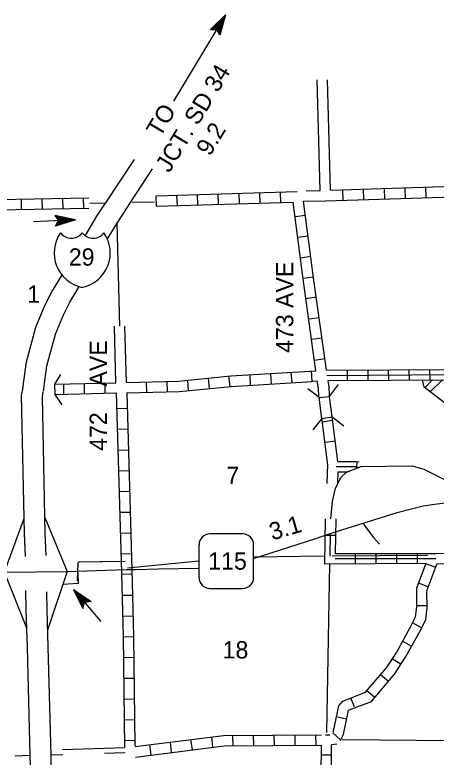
# Model space of a CAD drawing. Extents: x 2295 to 2436151, y 180 to 16158615.
# Drawn here: x 2225336 to 2237511, y 15920418 to 15941881 of the extents above; entities that cross this region are included whole.
import ezdxf

# ---------------------------------------------------------------- set-up
doc = ezdxf.new("R2010")
doc.units = 0
for name, color, linetype in [('L10', 7, 'Continuous'), ('L11', 7, 'Continuous'), ('L13', 7, 'Continuous'), ('L14', 7, 'Continuous'), ('L16', 7, 'Continuous'), ('L18', 7, 'Continuous'), ('L2', 7, 'Continuous'), ('L28', 7, 'Continuous'), ('L3', 7, 'Continuous'), ('L30', 7, 'Continuous'), ('L4', 7, 'Continuous'), ('L5', 7, 'Continuous'), ('L50', 7, 'Continuous'), ('L8', 7, 'Continuous'), ('L9', 7, 'Continuous')]:
    doc.layers.add(name, color=color, linetype=linetype)

msp = doc.modelspace()

# ---------------------------------------------------------------- linework, layer by layer
at = {"layer": 'L10'}
msp.add_line((2227925, 15920680), (2228505, 15920698), dxfattribs=at)
at = {"layer": 'L11'}
for p, q in [((2228258, 15931244), (2228215, 15932875)), ((2228558, 15931251), (2228515, 15932882)), ((2226716, 15920643), (2227925, 15920680))]:
    msp.add_line(p, q, dxfattribs=at)
at = {"layer": 'L13'}
for p, q in [((2228365, 15932878), (2228288, 15935853)), ((2232232, 15926214), (2234286, 15926236)), ((2228590, 15925889), (2230649, 15926097)), ((2234432, 15926007), (2234340, 15921130)), ((2234799, 15920930), (2238048, 15920897)), ((2225340, 15920455), (2225782, 15920475)), ((2226382, 15920483), (2226721, 15920493))]:
    msp.add_line(p, q, dxfattribs=at)
at = {"layer": 'L16'}
for p, q in [((2237165, 15931114), (2237115, 15931325)), ((2237115, 15931317), (2237123, 15931325)), ((2237182, 15931101), (2237408, 15931327)), ((2237342, 15930978), (2237693, 15931329)), ((2237878, 15930568), (2237165, 15931114))]:
    msp.add_line(p, q, dxfattribs=at)
at = {"layer": 'L18'}
for p, q in [((2234432, 15930847), (2234690, 15931189)), ((2234132, 15930814), (2233799, 15931072)), ((2234132, 15930814), (2234432, 15930847)), ((2234207, 15930214), (2234132, 15930814)), ((2234507, 15930256), (2234432, 15930847)), ((2234207, 15930214), (2233949, 15929880)), ((2234207, 15930214), (2234507, 15930256)), ((2234507, 15930256), (2234840, 15929997))]:
    msp.add_line(p, q, dxfattribs=at)
msp.add_lwpolyline([(2226657, 15931481), (2226482, 15931206), (2226490, 15930906), (2226690, 15930606)], dxfattribs=at)
at = {"layer": 'L2'}
for points in [[(2227499, 15936439), (2227965, 15936447)], [(2228724, 15936464), (2229374, 15936472)]]:
    msp.add_lwpolyline(points, dxfattribs=at)
at = {"layer": 'L28'}
for p, q in [((2227090, 15935956), (2226490, 15936081)), ((2226490, 15936081), (2226599, 15935931)), ((2227090, 15935956), (2225874, 15935897)), ((2227090, 15935956), (2226507, 15935772)), ((2226507, 15935772), (2226599, 15935931)), ((2227024, 15935964), (2226532, 15936056)), ((2226957, 15935956), (2226540, 15936039)), ((2226999, 15935931), (2226540, 15935797)), ((2226940, 15935939), (2226549, 15935814)), ((2226865, 15935931), (2226557, 15935847)), ((2226882, 15935956), (2226565, 15936014)), ((2226807, 15935931), (2226574, 15935872)), ((2226699, 15935922), (2226582, 15935889)), ((2226807, 15935956), (2226590, 15935981)), ((2226715, 15935947), (2226607, 15935956)), ((2226640, 15935939), (2226607, 15935947)), ((2226665, 15935914), (2226607, 15935914)), ((2226824, 15935939), (2226665, 15935931)), ((2226774, 15935939), (2226665, 15935931)), ((2227032, 15925264), (2227540, 15924914)), ((2227032, 15925264), (2227299, 15924714)), ((2227032, 15925264), (2227824, 15924339)), ((2227065, 15925205), (2227290, 15924764)), ((2227107, 15925205), (2227499, 15924922)), ((2227115, 15925155), (2227299, 15924780)), ((2227132, 15925155), (2227482, 15924922)), ((2227157, 15925097), (2227307, 15924814)), ((2227190, 15925105), (2227440, 15924914)), ((2227207, 15925064), (2227307, 15924939)), ((2227207, 15925039), (2227315, 15924847)), ((2227224, 15925055), (2227415, 15924905)), ((2227240, 15925022), (2227307, 15924939)), ((2227265, 15924972), (2227324, 15924880)), ((2227299, 15924980), (2227390, 15924905)), ((2227315, 15924914), (2227332, 15924889)), ((2227324, 15924955), (2227357, 15924905)), ((2227540, 15924914), (2227349, 15924889)), ((2227299, 15924714), (2227349, 15924889))]:
    msp.add_line(p, q, dxfattribs=at)
at = {"layer": 'L3'}
for p, q in [((2225640, 15926222), (2225615, 15926880)), ((2226240, 15926247), (2226215, 15926897)), ((2231924, 15926872), (2230974, 15926872)), ((2230657, 15926555), (2230657, 15925614)), ((2232232, 15925614), (2232232, 15926555)), ((2225665, 15924664), (2225649, 15925239)), ((2226265, 15924680), (2226257, 15925197)), ((2230974, 15925297), (2231924, 15925297)), ((2225699, 15923589), (2225665, 15924664)), ((2226299, 15923605), (2226265, 15924680)), ((2225782, 15920464), (2225699, 15923589)), ((2226382, 15920480), (2226299, 15923605)), ((2225907, 15915555), (2225782, 15920464)), ((2226507, 15915572), (2226382, 15920480))]:
    msp.add_line(p, q, dxfattribs=at)
for points in [[(2227374, 15935497), (2227707, 15936064), (2227957, 15936439)], [(2228007, 15935389), (2228224, 15935747), (2228682, 15936456)], [(2225565, 15931081), (2225674, 15931847), (2225940, 15932847), (2226199, 15933481), (2226407, 15933872), (2226690, 15934347)], [(2226165, 15930997), (2226257, 15931731), (2226507, 15932647), (2226749, 15933231), (2226924, 15933572), (2227182, 15934006)], [(2225615, 15926880), (2225532, 15930889), (2225574, 15931097)], [(2226215, 15926897), (2226132, 15930839), (2226157, 15930981)]]:
    msp.add_lwpolyline(points, dxfattribs=at)
for centre, radius, start, end in [((2227491, 15934995), 1019, 145.1421, 258.0921), ((2226970, 15935816), 393, 217.3749, 322.2366), ((2227596, 15935816), 393, 217.7656, 322.6274), ((2227075, 15934995), 1019, 281.9101, 34.8601), ((2230974, 15926558), 315, 90.0011, 180.0011), ((2231919, 15926558), 315, 0.0011, 90.0011), ((2230974, 15925613), 315, 180.0011, 270.0011), ((2231919, 15925613), 315, 270.0011, 0.0011)]:
    msp.add_arc(centre, radius, start, end, dxfattribs=at)
at = {"layer": 'L4'}
msp.add_line((2234468, 15927309), (2234515, 15927808), dxfattribs=at)
for points in [[(2234922, 15928659), (2235347, 15928822), (2236815, 15928839), (2237157, 15928747), (2238540, 15928055), (2238998, 15927880), (2239065, 15927822)], [(2234515, 15927808), (2234604, 15928194), (2234766, 15928512), (2234922, 15928659)], [(2227150, 15925518), (2227162, 15926024), (2227166, 15926044), (2227199, 15926065), (2228406, 15926086)]]:
    msp.add_lwpolyline(points, dxfattribs=at)
at = {"layer": 'L5'}
for p, q in [((2234032, 15926739), (2234449, 15926880)), ((2225032, 15925764), (2226849, 15925789)), ((2226849, 15925789), (2228565, 15925839)), ((2228565, 15925839), (2228840, 15925847)), ((2228840, 15925847), (2229490, 15925864))]:
    msp.add_line(p, q, dxfattribs=at)
for points in [[(2234449, 15926880), (2236382, 15927489), (2237140, 15927689), (2238023, 15927805), (2239065, 15927822)], [(2225680, 15924147), (2225032, 15925764), (2225599, 15927301)], [(2226206, 15927351), (2226849, 15925789), (2226284, 15924086)], [(2232232, 15926164), (2234032, 15926739)], [(2229490, 15925864), (2230649, 15925880)]]:
    msp.add_lwpolyline(points, dxfattribs=at)
at = {"layer": 'L50'}
for p, q in [((2231424, 15941881), (2229924, 15939381)), ((2231424, 15941881), (2230990, 15941456)), ((2231424, 15941881), (2231257, 15941289)), ((2231382, 15941831), (2231032, 15941472)), ((2231349, 15941772), (2231049, 15941472)), ((2231307, 15941706), (2231082, 15941481)), ((2231265, 15941647), (2231124, 15941481)), ((2231282, 15941656), (2231207, 15941514)), ((2231324, 15941681), (2231215, 15941381)), ((2231357, 15941747), (2231240, 15941347)), ((2231390, 15941797), (2231249, 15941331)), ((2230990, 15941456), (2231174, 15941456)), ((2231224, 15941564), (2231149, 15941481)), ((2231182, 15941497), (2231157, 15941472)), ((2231257, 15941289), (2231174, 15941456)), ((2231215, 15941506), (2231190, 15941456)), ((2231232, 15941539), (2231199, 15941422)), ((2231282, 15941631), (2231207, 15941406)), ((2231257, 15941606), (2231207, 15941514)), ((2234157, 15936806), (2234074, 15940006)), ((2234457, 15936814), (2234374, 15940006)), ((2227965, 15936447), (2228790, 15937697)), ((2228682, 15936456), (2229315, 15937431))]:
    msp.add_line(p, q, dxfattribs=at)
at = {"layer": 'L8'}
for p, q in [((2234457, 15936814), (2239515, 15936981)), ((2229415, 15936647), (2233499, 15936772)), ((2231824, 15936422), (2231815, 15936722)), ((2232424, 15936439), (2232415, 15936739)), ((2233024, 15936456), (2233015, 15936756)), ((2233757, 15936797), (2234157, 15936806)), ((2234824, 15936522), (2234815, 15936822)), ((2235424, 15936539), (2235415, 15936839)), ((2236023, 15936556), (2236015, 15936856)), ((2236623, 15936581), (2236615, 15936872)), ((2237223, 15936597), (2237215, 15936897)), ((2223858, 15936525), (2227474, 15936589)), ((2225532, 15936256), (2225524, 15936556)), ((2226132, 15936264), (2226124, 15936564)), ((2226732, 15936272), (2226724, 15936572)), ((2227332, 15936289), (2227324, 15936589)), ((2229432, 15936347), (2229415, 15936647)), ((2229424, 15936497), (2229424, 15936497)), ((2230032, 15936364), (2230015, 15936664)), ((2230624, 15936381), (2230615, 15936681)), ((2231224, 15936406), (2231215, 15936706)), ((2233674, 15936497), (2234315, 15936506)), ((2233990, 15934131), (2233674, 15936497)), ((2233757, 15936647), (2233757, 15936647)), ((2234324, 15936506), (2239748, 15936672)), ((2223716, 15936222), (2227474, 15936289)), ((2225640, 15936406), (2225640, 15936406)), ((2229432, 15936347), (2233382, 15936464)), ((2233690, 15934097), (2233382, 15936464)), ((2233732, 15936081), (2233432, 15936039)), ((2233807, 15935481), (2233515, 15935447)), ((2233890, 15934889), (2233590, 15934847)), ((2233824, 15934397), (2233824, 15934397)), ((2233965, 15934297), (2233674, 15934256)), ((2234341, 15931605), (2233990, 15934139)), ((2234032, 15931588), (2233690, 15934106)), ((2233840, 15934122), (2233840, 15934122)), ((2233840, 15934114), (2233840, 15934114)), ((2234049, 15933714), (2233749, 15933672)), ((2234132, 15933122), (2233832, 15933081)), ((2234207, 15932531), (2233915, 15932489)), ((2234290, 15931931), (2233999, 15931889)), ((2233924, 15931289), (2233907, 15931589)), ((2234341, 15931605), (2240298, 15931647)), ((2234947, 15931311), (2234945, 15931609)), ((2235544, 15931315), (2235542, 15931613)), ((2236140, 15931319), (2236138, 15931617)), ((2236737, 15931323), (2236735, 15931621)), ((2237334, 15931327), (2237332, 15931626)), ((2230957, 15931072), (2230932, 15931372)), ((2231557, 15931139), (2231524, 15931431)), ((2232149, 15931172), (2232132, 15931472)), ((2232749, 15931206), (2232732, 15931506)), ((2233349, 15931247), (2233324, 15931547)), ((2233907, 15931439), (2233907, 15931439)), ((2233915, 15931431), (2233915, 15931431)), ((2234350, 15931456), (2240299, 15931497)), ((2234389, 15931306), (2240300, 15931347)), ((2226490, 15931206), (2228258, 15931244)), ((2226749, 15930914), (2226749, 15931214)), ((2227349, 15930922), (2227349, 15931222)), ((2227949, 15930939), (2227949, 15931239)), ((2229149, 15930964), (2229140, 15931264)), ((2229749, 15930981), (2229740, 15931281)), ((2230357, 15931014), (2230332, 15931314)), ((2233915, 15931289), (2234077, 15931297)), ((2226507, 15930906), (2228249, 15930947)), ((2228265, 15930947), (2228408, 15926086)), ((2228574, 15930947), (2228715, 15925847)), ((2228282, 15930497), (2228582, 15930506)), ((2234515, 15930147), (2234224, 15930106)), ((2228299, 15929897), (2228599, 15929906)), ((2234599, 15929556), (2234299, 15929514)), ((2228315, 15929297), (2228615, 15929306)), ((2234365, 15928329), (2234382, 15928889)), ((2235213, 15928771), (2235241, 15928962)), ((2228332, 15928697), (2228632, 15928706)), ((2234666, 15928317), (2234676, 15928670)), ((2228349, 15928097), (2228649, 15928105)), ((2228365, 15927497), (2228665, 15927505)), ((2234307, 15927305), (2234282, 15926007)), ((2234607, 15927313), (2234588, 15926308)), ((2228382, 15926897), (2228682, 15926905)), ((2234449, 15926880), (2234436, 15926228)), ((2234597, 15926822), (2234298, 15926827)), ((2228399, 15926297), (2228699, 15926305)), ((2234588, 15926308), (2237501, 15926308)), ((2235184, 15926009), (2235184, 15926308)), ((2235781, 15926009), (2235781, 15926308)), ((2236378, 15926009), (2236378, 15926307)), ((2236974, 15926009), (2236974, 15926307)), ((2234282, 15926007), (2237222, 15926024)), ((2234588, 15926158), (2237501, 15926158)), ((2237498, 15925897), (2237215, 15926005)), ((2228565, 15925839), (2228565, 15925839)), ((2228840, 15925847), (2228840, 15925847)), ((2228432, 15925706), (2228732, 15925714)), ((2237282, 15925339), (2236998, 15925447)), ((2237098, 15925280), (2237098, 15925280)), ((2228432, 15925097), (2228732, 15925105)), ((2237248, 15924797), (2236948, 15924797)), ((2228449, 15924497), (2228749, 15924505)), ((2237090, 15924155), (2236823, 15924297)), ((2228465, 15923897), (2228765, 15923905)), ((2236807, 15923622), (2236540, 15923772)), ((2228474, 15923297), (2228774, 15923305)), ((2236498, 15923097), (2236240, 15923264)), ((2236132, 15922605), (2235898, 15922797)), ((2228482, 15922697), (2228782, 15922705)), ((2235740, 15922147), (2235507, 15922339)), ((2235149, 15921872), (2235049, 15922122)), ((2228490, 15922097), (2228790, 15922105)), ((2228499, 15921497), (2228799, 15921505)), ((2234924, 15921514), (2234632, 15921580)), ((2231640, 15920747), (2231632, 15921047)), ((2232240, 15920755), (2232232, 15921055)), ((2232840, 15920755), (2232832, 15921055)), ((2233440, 15920755), (2233432, 15921055)), ((2234040, 15920764), (2234032, 15921064)), ((2234315, 15921064), (2234440, 15921064)), ((2234757, 15920905), (2234524, 15921122)), ((2228499, 15920897), (2228799, 15920905)), ((2229865, 15920555), (2229832, 15920855)), ((2230465, 15920630), (2230424, 15920930)), ((2231057, 15920705), (2231024, 15921005)), ((2234615, 15920955), (2234615, 15920955)), ((2229274, 15920480), (2229232, 15920780)), ((2234482, 15920780), (2234640, 15920805)), ((2227930, 15920530), (2228507, 15920548)), ((2228507, 15920555), (2228507, 15920547)), ((2234490, 15920480), (2234190, 15920480))]:
    msp.add_line(p, q, dxfattribs=at)
for points in [[(2228558, 15931251), (2230065, 15931289), (2231574, 15931439), (2234032, 15931588)], [(2228565, 15930947), (2230082, 15930989), (2231590, 15931139), (2233924, 15931281)], [(2234132, 15930797), (2234124, 15930856), (2234115, 15931089), (2234077, 15931297)], [(2234432, 15930839), (2234424, 15930872), (2234415, 15931122), (2234389, 15931306)], [(2234382, 15928864), (2234207, 15930231)], [(2234673, 15928970), (2234507, 15930256)], [(2234623, 15928820), (2235187, 15928819), (2235267, 15928807)], [(2234673, 15928970), (2235198, 15928969), (2235288, 15928956)], [(2234676, 15928670), (2234949, 15928669)], [(2235405, 15927184), (2235459, 15927086), (2235714, 15926763), (2235876, 15926576), (2235876, 15926576)], [(2237501, 15926308), (2238107, 15926330)], [(2227155, 15925752), (2227162, 15926024), (2227166, 15926044), (2227199, 15926065), (2228524, 15926088)], [(2228409, 15926086), (2228465, 15923914), (2228505, 15920698)], [(2236948, 15925309), (2237222, 15926024)], [(2237240, 15925230), (2237532, 15925997), (2237540, 15926005), (2238123, 15926030)], [(2228715, 15925839), (2228765, 15923914), (2228807, 15920747)], [(2227155, 15925752), (2227161, 15925435), (2226725, 15925411)], [(2234999, 15921789), (2235640, 15922030), (2236307, 15922814), (2236623, 15923305), (2237040, 15924055), (2237215, 15924389), (2237248, 15924747), (2237240, 15925205)], [(2235465, 15922297), (2236074, 15922997), (2236373, 15923455), (2236773, 15924189), (2236915, 15924472), (2236948, 15924764), (2236948, 15925309)], [(2234532, 15921139), (2234549, 15921172), (2234699, 15921905), (2234815, 15922039), (2235465, 15922297)], [(2234749, 15920897), (2234832, 15921072), (2234982, 15921772), (2234999, 15921789), (2235024, 15921797)], [(2228815, 15920730), (2231365, 15921047), (2234199, 15921064)], [(2228824, 15920422), (2231382, 15920747), (2234199, 15920764)], [(2234207, 15915605), (2234182, 15919030), (2234199, 15920764)], [(2234507, 15915605), (2234482, 15919030), (2234482, 15920772)]]:
    msp.add_lwpolyline(points, dxfattribs=at)
at = {"layer": 'L9'}
msp.add_line((2234507, 15926239), (2237265, 15926255), dxfattribs=at)

# ---------------------------------------------------------------- texts
at = {"layer": 'L14'}
for s, p in [('1', (2225690, 15933556)), ('7', (2231449, 15928314)), ('18', (2231340, 15923272))]:
    msp.add_text(s, height=500, rotation=359.9999, dxfattribs=at).set_placement(p)
at = {"layer": 'L28'}
msp.add_text('3.1', height=500, rotation=16.5054, dxfattribs=at).set_placement((2232774, 15926680))
at = {"layer": 'L3'}
for s, p in [('29', (2226895, 15934629)), ('115', (2230924, 15925839))]:
    msp.add_text(s, height=500, rotation=359.9999, dxfattribs=at).set_placement(p)
at = {"layer": 'L30'}
for s, p in [('473 AVE', (2233382, 15932105)), ('472    AVE', (2227997, 15929274))]:
    msp.add_text(s, height=500, rotation=90.0001, dxfattribs=at).set_placement(p)
at = {"layer": 'L50'}
for s, p in [('JCT. SD 34', (2229799, 15937289)), ('TO', (2229532, 15938314)), ('9.2', (2230974, 15937772))]:
    msp.add_text(s, height=500, rotation=58.8804, dxfattribs=at).set_placement(p)

doc.saveas('drawing.dxf')
